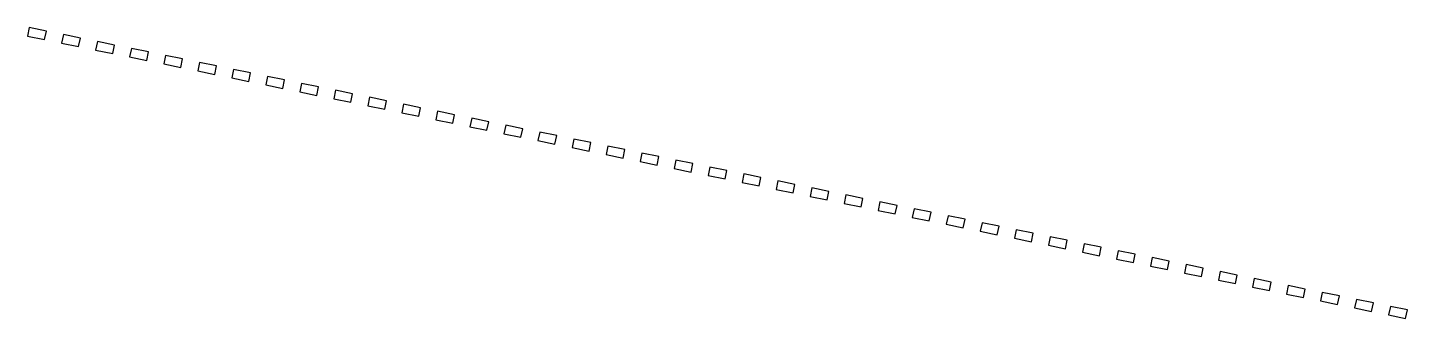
# Model space of a CAD drawing. Extents: x -2718 to -531, y -3370 to -661.
# Drawn here: x -1549.6 to -1073, y -2630.5 to -2529.9 of the extents above.
import ezdxf

# ---------------------------------------------------------------- set-up
doc = ezdxf.new("R2010")
doc.units = 0

msp = doc.modelspace()

# ---------------------------------------------------------------- linework, layer by layer
at = {"layer": 'mg_to_dxf', "color": 40}
for points in [[(-1549.04, -2529.86), (-1549.64, -2532.8), (-1543.76, -2534.01), (-1543.16, -2531.07)], [(-1537.89, -2535.21), (-1532.01, -2536.42), (-1531.41, -2533.48), (-1537.28, -2532.27)], [(-1526.13, -2537.62), (-1520.25, -2538.83), (-1519.65, -2535.89), (-1525.53, -2534.68)], [(-1514.38, -2540.03), (-1508.5, -2541.24), (-1507.9, -2538.3), (-1513.77, -2537.09)], [(-1502.62, -2542.45), (-1496.74, -2543.65), (-1496.14, -2540.71), (-1502.02, -2539.51)], [(-1490.87, -2544.86), (-1484.99, -2546.06), (-1484.38, -2543.12), (-1490.26, -2541.92)], [(-1479.11, -2547.27), (-1473.23, -2548.47), (-1472.63, -2545.53), (-1478.51, -2544.33)], [(-1467.35, -2549.68), (-1461.48, -2550.88), (-1460.87, -2547.95), (-1466.75, -2546.74)], [(-1455.6, -2552.09), (-1449.72, -2553.3), (-1449.12, -2550.36), (-1455, -2549.15)], [(-1443.84, -2554.5), (-1437.97, -2555.71), (-1437.36, -2552.77), (-1443.24, -2551.56)], [(-1432.09, -2556.91), (-1426.21, -2558.12), (-1425.61, -2555.18), (-1431.49, -2553.97)], [(-1420.33, -2559.32), (-1414.46, -2560.53), (-1413.85, -2557.59), (-1419.73, -2556.39)], [(-1408.58, -2561.74), (-1402.7, -2562.94), (-1402.1, -2560), (-1407.98, -2558.8)], [(-1396.82, -2564.15), (-1390.95, -2565.35), (-1390.34, -2562.41), (-1396.22, -2561.21)], [(-1385.07, -2566.56), (-1379.19, -2567.76), (-1378.59, -2564.83), (-1384.47, -2563.62)], [(-1373.31, -2568.97), (-1367.44, -2570.18), (-1366.83, -2567.24), (-1372.71, -2566.03)], [(-1361.56, -2571.38), (-1355.68, -2572.59), (-1355.08, -2569.65), (-1360.96, -2568.44)], [(-1349.8, -2573.79), (-1343.93, -2575), (-1343.32, -2572.06), (-1349.2, -2570.85)], [(-1338.05, -2576.2), (-1332.17, -2577.41), (-1331.57, -2574.47), (-1337.44, -2573.27)], [(-1326.29, -2578.62), (-1320.41, -2579.82), (-1319.81, -2576.88), (-1325.69, -2575.68)], [(-1314.54, -2581.03), (-1308.66, -2582.23), (-1308.06, -2579.29), (-1313.93, -2578.09)], [(-1302.78, -2583.44), (-1296.9, -2584.64), (-1296.3, -2581.71), (-1302.18, -2580.5)], [(-1291.03, -2585.85), (-1285.15, -2587.06), (-1284.55, -2584.12), (-1290.42, -2582.91)], [(-1279.27, -2588.26), (-1273.39, -2589.47), (-1272.79, -2586.53), (-1278.67, -2585.32)], [(-1267.52, -2590.67), (-1261.64, -2591.88), (-1261.04, -2588.94), (-1266.91, -2587.73)], [(-1255.76, -2593.08), (-1249.88, -2594.29), (-1249.28, -2591.35), (-1255.16, -2590.15)], [(-1244.01, -2595.5), (-1238.13, -2596.7), (-1237.53, -2593.76), (-1243.4, -2592.56)], [(-1232.25, -2597.91), (-1226.37, -2599.11), (-1225.77, -2596.17), (-1231.65, -2594.97)], [(-1220.5, -2600.32), (-1214.62, -2601.52), (-1214.01, -2598.59), (-1219.89, -2597.38)], [(-1208.74, -2602.73), (-1202.86, -2603.94), (-1202.26, -2601), (-1208.14, -2599.79)], [(-1196.98, -2605.14), (-1191.11, -2606.35), (-1190.5, -2603.41), (-1196.38, -2602.2)], [(-1185.23, -2607.55), (-1179.35, -2608.76), (-1178.75, -2605.82), (-1184.63, -2604.61)], [(-1173.47, -2609.96), (-1167.6, -2611.17), (-1166.99, -2608.23), (-1172.87, -2607.03)], [(-1161.72, -2612.38), (-1155.84, -2613.58), (-1155.24, -2610.64), (-1161.12, -2609.44)], [(-1149.96, -2614.79), (-1144.09, -2615.99), (-1143.48, -2613.05), (-1149.36, -2611.85)], [(-1138.21, -2617.2), (-1132.33, -2618.4), (-1131.73, -2615.46), (-1137.61, -2614.26)], [(-1126.45, -2619.61), (-1120.58, -2620.82), (-1119.97, -2617.88), (-1125.85, -2616.67)], [(-1114.7, -2622.02), (-1108.82, -2623.23), (-1108.22, -2620.29), (-1114.1, -2619.08)], [(-1102.94, -2624.43), (-1097.07, -2625.64), (-1096.46, -2622.7), (-1102.34, -2621.49)], [(-1091.19, -2626.84), (-1085.31, -2628.05), (-1084.71, -2625.11), (-1090.59, -2623.9)], [(-1079.43, -2629.25), (-1073.56, -2630.46), (-1072.95, -2627.52), (-1078.83, -2626.32)]]:
    msp.add_3dface(points, dxfattribs=at)

doc.saveas('drawing.dxf')
